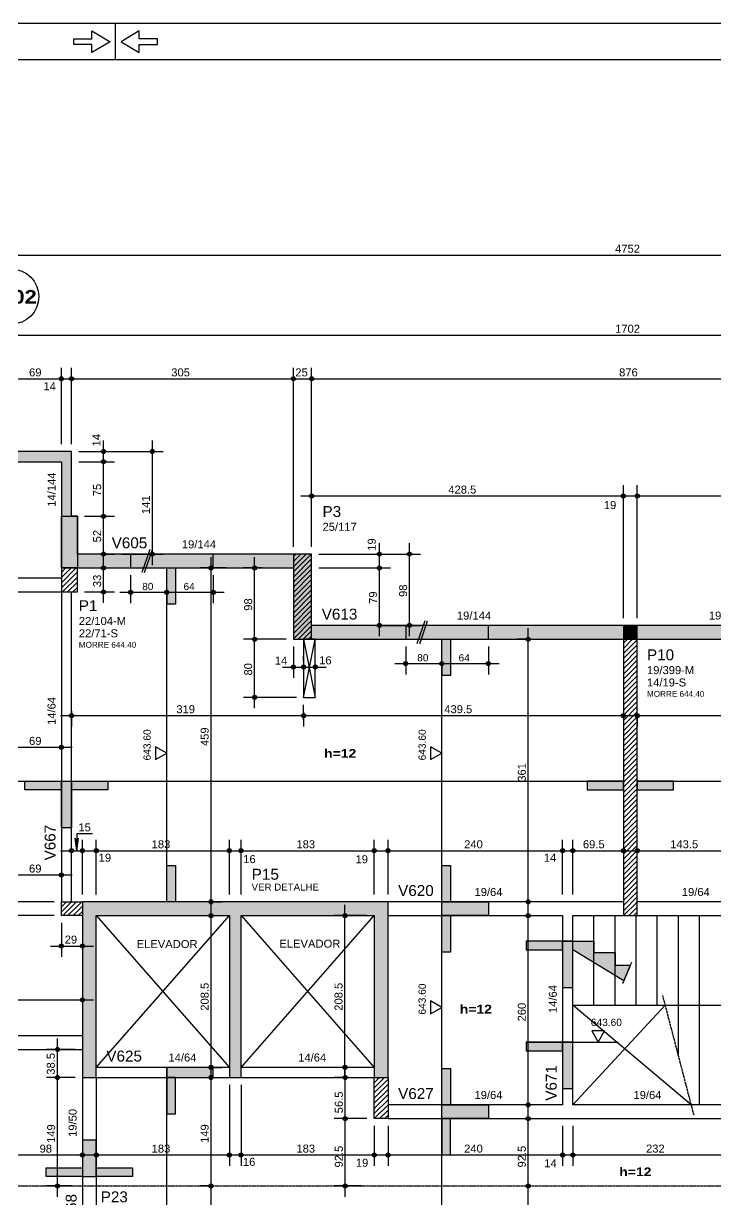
# Model space of a CAD drawing. Extents: x 0 to 7795, y 0 to 4205.
# Drawn here: x 2119 to 3070, y 2588 to 4205 of the extents above; entities that cross this region are included whole.
import ezdxf

# ---------------------------------------------------------------- set-up
doc = ezdxf.new("R2010")
doc.units = 0
doc.header["$MEASUREMENT"] = 0
for name, pattern in [('ESTILO_TQS_0002', [0.4, 0.1, -0.3]), ('ESTILO_TQS_0006', [0.3, 0.2, -0.1]), ('ESTILO_TQS_0007', [2.1, 1.5, -0.2, 0.2, -0.2])]:
    doc.linetypes.add(name, pattern=pattern)
for name, color, linetype in [('MTH-179', 1, 'CONTINUOUS'), ('MTH-224', 4, 'CONTINUOUS'), ('MTH-230', 1, 'CONTINUOUS'), ('MTH-COTAS7', 31, 'CONTINUOUS'), ('MTH-DIM-PILAR', 3, 'CONTINUOUS'), ('MTH-DIM-VIGA', 3, 'CONTINUOUS'), ('MTH-EIXO-214', 4, 'CONTINUOUS'), ('MTH-EIXO-217', 8, 'CONTINUOUS'), ('MTH-FACE-VIGA', 7, 'CONTINUOUS'), ('MTH-HACHURA-PILAR', 1, 'CONTINUOUS'), ('MTH-LINHA-SEÇÃO', 16, 'CONTINUOUS'), ('MTH-MARGEM', 5, 'CONTINUOUS'), ('MTH-PILAR-MORRE', 5, 'CONTINUOUS'), ('MTH-PILAR-SEGUE', 5, 'CONTINUOUS'), ('MTH-SIMB_COTA', 3, 'CONTINUOUS'), ('MTH-SOMB120', 56, 'CONTINUOUS'), ('MTH-SOMBRA21', 150, 'CONTINUOUS'), ('MTH-SOMBRA25', 253, 'CONTINUOUS'), ('MTH-TIT1-PILAR', 5, 'CONTINUOUS'), ('MTH-TIT1-VIGA', 5, 'CONTINUOUS'), ('MTH-TXT', 4, 'CONTINUOUS'), ('MTH-TXT-NEGRITO', 5, 'CONTINUOUS'), ('MTH-TXT-NOTAS', 3, 'CONTINUOUS'), ('MTH-VIGA-INVERTIDA', 7, 'ESTILO_TQS_0002')]:
    doc.layers.add(name, color=color, linetype=linetype)
doc.styles.add('TQS_ARIAL', font='arial.ttf')
doc.styles.add('TQS_ARIAL_BLACK', font='ariblk.ttf')

msp = doc.modelspace()

# ---------------------------------------------------------------- linework, layer by layer
at = {"layer": 'MTH-179', "linetype": 'Continuous'}
for p, q in [((7795.004008, 4204.998269), (0.004008, 4204.998269)), ((2245.004008, 4154.998269), (2245.004008, 4204.998269))]:
    msp.add_line(p, q, dxfattribs=at)
for points in [[(2237.503275, 4179.998269), (2212.503275, 4164.998269), (2212.503275, 4176.248269), (2187.503275, 4176.248269), (2187.503275, 4183.748269), (2212.503275, 4183.748269), (2212.503275, 4194.998269), (2237.503275, 4179.998269)], [(2252.503275, 4179.998269), (2277.503275, 4164.998269), (2277.503275, 4176.248269), (2302.503275, 4176.248269), (2302.503275, 4183.748269), (2277.503275, 4183.748269), (2277.503275, 4194.998269), (2252.503275, 4179.998269)]]:
    msp.add_lwpolyline(points, dxfattribs=at)
at = {"layer": 'MTH-224', "linetype": 'Continuous'}
for points in [[(2300.035926, 3193.19002), (2315.334396, 3202.023023), (2300.035926, 3210.855148), (2300.035926, 3193.19002)], [(2678.087897, 3193.19002), (2693.386367, 3202.023023), (2678.087897, 3210.855148), (2678.087897, 3193.19002)], [(2678.087897, 2843.782878), (2693.386367, 2852.615881), (2678.087897, 2861.448006), (2678.087897, 2843.782878)], [(2899.410328, 2820.249802), (2908.243331, 2804.951332), (2917.075455, 2820.249802), (2899.410328, 2820.249802)]]:
    msp.add_lwpolyline(points, dxfattribs=at)
at = {"layer": 'MTH-230', "linetype": 'Continuous'}
for p, q in [((2503.511363, 3278.635497), (2519.511367, 3358.635498)), ((2503.511363, 3358.635497), (2519.511367, 3278.635497)), ((2218.511368, 2770.135472), (2401.511368, 2978.6355)), ((2218.511368, 2978.6355), (2401.511368, 2770.135472)), ((2417.511368, 2770.135472), (2600.511368, 2978.635504)), ((2417.511368, 2978.635504), (2600.511368, 2770.135472)), ((3000.206853, 2855.635429), (2873.511362, 2718.635501)), ((3035.945088, 2718.635498), (2873.511362, 2855.635429))]:
    msp.add_line(p, q, dxfattribs=at)
msp.add_circle((2101.511366, 3829.636556), 38, dxfattribs=at)
at = {"layer": 'MTH-COTAS7', "linetype": 'Continuous'}
for p, q in [((561.511366, 3886.665182), (5343.511366, 3886.665182)), ((2086.511366, 3776.636556), (3818.511366, 3776.636556)), ((2170.511366, 3626.636556), (2170.511366, 3731.636556)), ((2170.511366, 3626.636556), (2170.511366, 3731.636556)), ((2184.511366, 3626.636556), (2184.511366, 3731.636556)), ((2184.511366, 3626.636556), (2184.511366, 3731.636556)), ((2489.511366, 3485.635501), (2489.511366, 3731.636556)), ((2489.511366, 3485.635501), (2489.511366, 3731.636556)), ((2514.511366, 3485.6355), (2514.511366, 3731.636556)), ((2514.511366, 3485.6355), (2514.511366, 3731.636556)), ((2086.511366, 3716.636556), (2185.511366, 3716.636556)), ((2155.511366, 3716.636556), (2199.511366, 3716.636556)), ((2169.511366, 3716.636556), (2504.511366, 3716.636556)), ((2474.511366, 3716.636556), (2529.511366, 3716.636556)), ((2499.511366, 3716.636556), (3405.511366, 3716.636556)), ((2228.474591, 3587.636556), (2228.474591, 3631.636556)), ((2295.587819, 3460.635501), (2295.587819, 3631.636556)), ((2194.511366, 3616.636556), (2243.474591, 3616.636556)), ((2204.511366, 3616.636556), (2310.587819, 3616.636556)), ((2228.474591, 3512.635501), (2228.474591, 3617.636556)), ((2194.511366, 3602.636556), (2243.474591, 3602.636556)), ((2194.511366, 3602.636556), (2243.474591, 3602.636556)), ((2514.511366, 3485.6355), (2514.511366, 3570.540605)), ((2943.011366, 3387.635503), (2943.011366, 3570.540605)), ((2943.011366, 3387.635503), (2943.011366, 3570.540605)), ((2962.011366, 3387.635501), (2962.011366, 3570.540605)), ((2962.011366, 3387.635501), (2962.011366, 3570.540605)), ((2228.474591, 3460.635501), (2228.474591, 3542.635501)), ((2499.511366, 3555.540605), (2958.011366, 3555.540605)), ((2928.011366, 3555.540605), (2977.011366, 3555.540605)), ((2947.011366, 3555.540605), (3405.511366, 3555.540605)), ((2202.511366, 3527.635501), (2243.474591, 3527.635501)), ((2202.511366, 3527.635501), (2243.474591, 3527.635501)), ((2226.336102, 3475.635501), (2243.474591, 3475.635501)), ((2253.474591, 3475.635501), (2310.587819, 3475.635501)), ((2524.511366, 3475.6355), (2622.698654, 3475.6355)), ((2598.719446, 3475.6355), (2664.014738, 3475.6355)), ((2607.698654, 3441.635501), (2607.698654, 3490.6355)), ((2649.014738, 3362.635501), (2649.014738, 3490.6355)), ((2228.474591, 3408.635501), (2228.474591, 3471.635501)), ((2376.242873, 2982.635497), (2376.242873, 3471.635501)), ((2436.06989, 3343.6355), (2436.06989, 3471.635501)), ((2607.698654, 3362.635501), (2607.698654, 3471.635501)), ((2220.758958, 3456.635501), (2243.474591, 3456.635501)), ((2265.768379, 3446.635501), (2265.768379, 3408.195251)), ((2397.019652, 3456.635501), (2361.242873, 3456.635501)), ((2379.334396, 3446.635501), (2379.334396, 3408.195251)), ((2446.359447, 3456.635501), (2421.06989, 3456.635501)), ((2524.511366, 3456.635501), (2622.698654, 3456.635501)), ((2534.511366, 3456.635501), (2622.698654, 3456.635501)), ((2202.511366, 3423.635501), (2243.474591, 3423.635501)), ((2250.768379, 3423.195251), (2330.334396, 3423.195251)), ((2300.334396, 3423.195251), (2394.334396, 3423.195251)), ((2315.334396, 3421.635501), (2315.334396, 3408.195251)), ((2315.334396, 3421.635501), (2315.334396, 3408.195251)), ((2436.06989, 3263.635487), (2436.06989, 3373.6355)), ((2623.598436, 3377.635501), (2592.698654, 3377.635501)), ((2602.698654, 3377.635501), (2664.014738, 3377.635501)), ((2812.152631, 2982.635501), (2812.152631, 3373.635501)), ((2479.511366, 3358.6355), (2421.06989, 3358.6355)), ((2479.511366, 3358.6355), (2421.06989, 3358.6355)), ((2489.511366, 3348.6355), (2489.511366, 3305.419756)), ((2643.820351, 3348.635501), (2643.820351, 3310.195251)), ((2757.386367, 3348.635501), (2757.386367, 3310.195251)), ((2813.466346, 3358.635501), (2797.152631, 3358.635501)), ((2503.511363, 3328.635497), (2503.511363, 3335.419756)), ((2519.511367, 3328.635498), (2519.511367, 3335.419756)), ((2474.511366, 3320.419756), (2518.511363, 3320.419756)), ((2488.511363, 3320.419756), (2534.511367, 3320.419756)), ((2503.511363, 3325.419756), (2503.511363, 3305.419756)), ((2628.820351, 3325.195251), (2708.386367, 3325.195251)), ((2678.386367, 3325.195251), (2772.386367, 3325.195251)), ((2693.386367, 3323.635501), (2693.386367, 3310.195251)), ((2693.386367, 3323.635501), (2693.386367, 3310.195251)), ((2493.511361, 3278.635487), (2421.06989, 3278.635487)), ((2503.511361, 3247.626854), (2503.511361, 3268.623753)), ((2169.511366, 3253.623753), (2518.511361, 3253.623753)), ((2184.511366, 3259.641562), (2184.511366, 3238.623753)), ((2488.511361, 3253.623753), (2958.011366, 3253.623753)), ((2503.511361, 3258.623753), (2503.511361, 3238.623753)), ((2943.011366, 3254.433515), (2943.011366, 3238.623753)), ((2947.011366, 3253.623753), (3416.511366, 3253.623753)), ((2962.011366, 3254.167109), (2962.011366, 3238.623753)), ((2170.511366, 3219.707411), (2170.511366, 3195.081278)), ((2086.511366, 3210.081278), (2185.511366, 3210.081278)), ((2184.511366, 3071.836689), (2184.511366, 3082.969265)), ((2199.511367, 3017.635497), (2199.511367, 3082.969265)), ((2199.511367, 3007.635497), (2199.511367, 3082.969265)), ((2218.511367, 3017.635497), (2218.511367, 3082.969265)), ((2218.511367, 3007.635497), (2218.511367, 3082.969265)), ((2401.511367, 3007.635497), (2401.511367, 3082.969265)), ((2401.511367, 3017.635497), (2401.511367, 3082.969265)), ((2417.511367, 3007.635497), (2417.511367, 3082.969265)), ((2417.511367, 3007.635497), (2417.511367, 3082.969265)), ((2600.511367, 3007.635497), (2600.511367, 3082.969265)), ((2600.511367, 3007.635497), (2600.511367, 3082.969265)), ((2619.511367, 3007.635501), (2619.511367, 3082.969265)), ((2619.511367, 3007.635501), (2619.511367, 3082.969265)), ((2859.511362, 3007.635501), (2859.511362, 3082.969265)), ((2859.511362, 3007.635501), (2859.511362, 3082.969265)), ((2873.511362, 3007.635501), (2873.511362, 3082.969265)), ((2873.511362, 3007.635501), (2873.511362, 3082.969265)), ((2962.011366, 3062.060306), (2962.011366, 3082.969265)), ((2169.511366, 3067.969265), (2214.511367, 3067.969265)), ((2184.511367, 3067.969265), (2233.511367, 3067.969265)), ((2203.511367, 3067.969265), (2416.511367, 3067.969265)), ((2386.511367, 3067.969265), (2432.511367, 3067.969265)), ((2402.511367, 3067.969265), (2615.511367, 3067.969265)), ((2585.511367, 3067.969265), (2634.511367, 3067.969265)), ((2604.511367, 3067.969265), (2874.511362, 3067.969265)), ((2844.511362, 3067.969265), (2888.511362, 3067.969265)), ((2858.511362, 3067.969265), (2958.011366, 3067.969265)), ((2943.011366, 3065.594084), (2943.011366, 3052.969265)), ((2947.011366, 3067.969265), (3120.511362, 3067.969265)), ((2086.511366, 3034.575059), (2185.511366, 3034.575059)), ((2170.511366, 3031.99527), (2170.511366, 3019.575059)), ((2160.511366, 2997.635497), (2071.713494, 2997.635497)), ((2160.511366, 2997.635497), (2071.713494, 2997.635497)), ((2375.476994, 2997.635497), (2391.242873, 2997.635497)), ((2376.242873, 2755.13551), (2376.242873, 2993.6355)), ((2560.252455, 2755.13551), (2560.252455, 2993.635504)), ((2832.276874, 2997.635501), (2797.152631, 2997.635501)), ((2812.152631, 2703.635501), (2812.152631, 2993.635501)), ((2160.511366, 2978.635497), (2071.713494, 2978.635497)), ((2376.413743, 2978.6355), (2391.242873, 2978.6355)), ((2590.511367, 2978.635504), (2545.252455, 2978.635504)), ((2170.511366, 2968.635492), (2170.511366, 2921.927565)), ((2199.511367, 2968.635497), (2199.511367, 2921.927565)), ((2155.511366, 2936.927565), (2214.511367, 2936.927565)), ((1948.012277, 2862.849414), (2214.511367, 2862.849414)), ((2199.511367, 2865.777597), (2199.511367, 2847.849414)), ((2165.238982, 2741.135506), (2165.238982, 2809.635501)), ((2189.511367, 2794.635501), (2150.238982, 2794.635501)), ((2165.238982, 2592.135465), (2165.238982, 2771.135506)), ((2374.563442, 2770.13551), (2391.242873, 2770.13551)), ((2376.242873, 2592.135465), (2376.242873, 2771.13551)), ((2590.511335, 2770.13551), (2545.252455, 2770.13551)), ((2560.637128, 2684.635497), (2560.637128, 2771.13551)), ((2189.511367, 2756.135506), (2150.238982, 2756.135506)), ((2189.511367, 2756.135506), (2150.238982, 2756.135506)), ((2375.05945, 2756.13551), (2391.242873, 2756.13551)), ((2565.915708, 2756.13551), (2545.637128, 2756.13551)), ((2401.511367, 2746.135506), (2401.511367, 2634.635497)), ((2401.511367, 2746.135506), (2401.511367, 2634.635497)), ((2417.511367, 2746.13551), (2417.511367, 2634.635497)), ((2417.511367, 2746.13551), (2417.511367, 2634.635497)), ((2590.511367, 2699.635497), (2545.637128, 2699.635497)), ((2590.511367, 2699.635497), (2545.637128, 2699.635497)), ((2560.637128, 2592.135465), (2560.637128, 2714.635497)), ((2812.152631, 2592.135465), (2812.152631, 2714.635501)), ((2600.511367, 2689.635497), (2600.511367, 2634.635497)), ((2600.511367, 2689.635497), (2600.511367, 2634.635497)), ((2619.511367, 2689.635501), (2619.511367, 2634.635497)), ((2619.511367, 2689.635501), (2619.511367, 2634.635497)), ((2859.511362, 2689.635501), (2859.511362, 2634.635497)), ((2859.511362, 2689.635501), (2859.511362, 2634.635497)), ((2873.511362, 2689.635501), (2873.511362, 2634.635497)), ((2873.511362, 2689.635501), (2873.511362, 2634.635497)), ((2199.511367, 2680.385502), (2199.511367, 2634.635497)), ((2218.511367, 2662.721978), (2218.511367, 2634.635497)), ((2086.511366, 2649.635497), (2214.511367, 2649.635497)), ((2203.511367, 2649.635497), (2416.511367, 2649.635497)), ((2386.511367, 2649.635497), (2432.511367, 2649.635497)), ((2402.511367, 2649.635497), (2615.511367, 2649.635497)), ((2585.511367, 2649.635497), (2634.511367, 2649.635497)), ((2604.511367, 2649.635497), (2874.511362, 2649.635497)), ((2844.511362, 2649.635497), (2888.511362, 2649.635497)), ((2858.511362, 2649.635497), (3120.511362, 2649.635497)), ((2376.242873, 2516.13677), (2376.242873, 2622.135465)), ((2812.152631, 2516.13677), (2812.152631, 2622.135465)), ((2184.432037, 2607.135465), (2150.238982, 2607.135465)), ((2376.821208, 2607.135465), (2361.242873, 2607.135465)), ((2376.821208, 2607.135465), (2361.242873, 2607.135465)), ((2583.187146, 2607.135465), (2545.637128, 2607.135465))]:
    msp.add_line(p, q, dxfattribs=at)
msp.add_lwpolyline([(2213.424211, 3091.075234), (2191.907804, 3091.075234), (2191.907804, 3067.969265), (2189.623595, 3085.31955), (2191.907804, 3067.969265), (2194.192012, 3085.31955)], dxfattribs=at)
at = {"layer": 'MTH-EIXO-214', "linetype": 'ESTILO_TQS_0007'}
msp.add_line((401.511366, 2607.135465), (5503.511366, 2607.135465), dxfattribs=at)
at = {"layer": 'MTH-EIXO-217', "linetype": 'ESTILO_TQS_0007'}
for p, q in [((2954.130559, 2914.258614), (2941.865493, 2885.395314)), ((2996.799865, 2868.695868), (3039.615272, 2704.566113))]:
    msp.add_line(p, q, dxfattribs=at)
at = {"layer": 'MTH-FACE-VIGA', "linetype": 'Continuous'}
msp.add_line((2873.511362, 2855.635429), (3105.511362, 2855.635429), dxfattribs=at)
for points in [[(2184.511366, 3616.636556), (1896.511364, 3616.636556)], [(2184.511366, 3527.635501), (2184.511366, 3616.636556)], [(1910.511364, 3602.636556), (2170.511366, 3602.636556)], [(2170.511366, 3602.636556), (2170.511366, 3527.635501)], [(2489.511366, 3475.635501), (2192.511366, 3475.635501)], [(2192.511366, 3456.635501), (2489.511366, 3456.635501)], [(2170.511366, 3442.635501), (1910.511364, 3442.635501)], [(1910.511364, 3423.635501), (2170.511366, 3423.635501)], [(2170.511366, 3423.635501), (2170.511366, 2997.635497)], [(2184.511366, 2997.635497), (2184.511366, 3423.635501)], [(2943.011366, 3377.635501), (2514.511366, 3377.635501)], [(3390.511366, 3377.635501), (2962.011366, 3377.635501)], [(2503.511363, 3358.635497), (2503.511363, 3278.635497), (2519.511367, 3278.635497), (2519.511367, 3358.635498), (2503.511363, 3358.635497)], [(2514.511366, 3358.635501), (2943.011366, 3358.635501)], [(2962.011366, 3358.635501), (3390.511366, 3358.635501)], [(2866.511362, 2997.635501), (2619.511367, 2997.635501)], [(2943.011366, 2997.635501), (2866.511362, 2997.635501)], [(3240.011362, 2997.635501), (2962.011366, 2997.635501)], [(2619.511367, 2978.635501), (2859.511362, 2978.635501)], [(2859.511362, 2978.635501), (2859.511362, 2718.635501)], [(2873.511362, 2718.635501), (2873.511362, 2978.635501)], [(2873.511362, 2978.635501), (2943.011366, 2978.635501)], [(2962.011366, 2978.635501), (3105.511362, 2978.635501)], [(2199.511367, 2813.635501), (1550.51056, 2813.635501)], [(1550.51056, 2794.635501), (2199.511367, 2794.635501)], [(2401.511367, 2770.13551), (2218.511367, 2770.13551)], [(2600.511367, 2770.13551), (2417.511367, 2770.13551)], [(2218.511365, 2756.13551), (2401.511367, 2756.13551)], [(2417.511367, 2756.13551), (2600.511367, 2756.13551)], [(2859.511362, 2718.635501), (2619.511367, 2718.635501)], [(3105.511362, 2718.635497), (2873.511362, 2718.635501)], [(2619.511367, 2699.635501), (2866.511362, 2699.635501)], [(2866.511362, 2699.635501), (3240.011362, 2699.635501)]]:
    msp.add_lwpolyline(points, dxfattribs=at)
at = {"layer": 'MTH-HACHURA-PILAR', "linetype": 'Continuous'}
for p, q in [((2489.511366, 3451.176589), (2513.970277, 3475.6355)), ((2489.511366, 3458.247657), (2506.899209, 3475.6355)), ((2489.511366, 3465.318725), (2499.828142, 3475.6355)), ((2489.511366, 3472.389792), (2492.757074, 3475.6355)), ((2489.511366, 3444.105521), (2514.511366, 3469.105521)), ((2489.511366, 3437.034453), (2514.511366, 3462.034453)), ((2170.511366, 3436.232505), (2190.914362, 3456.635501)), ((2170.511366, 3443.303573), (2183.843294, 3456.635501)), ((2170.511366, 3450.37464), (2176.772227, 3456.635501)), ((2170.511366, 3429.161437), (2192.511366, 3451.161437)), ((2172.056498, 3423.635501), (2192.511366, 3444.090369)), ((2489.511366, 3429.963385), (2514.511366, 3454.963385)), ((2489.511366, 3422.892318), (2514.511366, 3447.892318)), ((2179.127566, 3423.635501), (2192.511366, 3437.019301)), ((2186.198634, 3423.635501), (2192.511366, 3429.948234)), ((2489.511366, 3415.82125), (2514.511366, 3440.82125)), ((2489.511366, 3408.750182), (2514.511366, 3433.750182)), ((2489.511366, 3401.679114), (2514.511366, 3426.679114)), ((2489.511366, 3394.608046), (2514.511366, 3419.608046)), ((2489.511366, 3387.536979), (2514.511366, 3412.536979)), ((2489.511366, 3380.465911), (2514.511366, 3405.465911)), ((2489.511366, 3373.394843), (2514.511366, 3398.394843)), ((2489.511366, 3366.323775), (2514.511366, 3391.323775)), ((2489.511366, 3359.252707), (2514.511366, 3384.252707)), ((2495.965227, 3358.6355), (2514.511366, 3377.18164)), ((2503.036294, 3358.6355), (2514.511366, 3370.110572)), ((2510.107362, 3358.6355), (2514.511366, 3363.039504)), ((2943.011366, 3346.062232), (2955.584635, 3358.635501)), ((2943.011366, 3353.1333), (2948.513568, 3358.635501)), ((2943.011366, 3338.991164), (2962.011366, 3357.991164)), ((2943.011366, 3331.920096), (2962.011366, 3350.920096)), ((2943.011366, 3324.849028), (2962.011366, 3343.849028)), ((2943.011366, 3317.777961), (2962.011366, 3336.777961)), ((2943.011366, 3310.706893), (2962.011366, 3329.706893)), ((2943.011366, 3303.635825), (2962.011366, 3322.635825)), ((2943.011366, 3296.564757), (2962.011366, 3315.564757)), ((2943.011366, 3289.493689), (2962.011366, 3308.493689)), ((2943.011366, 3282.422621), (2962.011366, 3301.422621)), ((2943.011366, 3275.351554), (2962.011366, 3294.351554)), ((2943.011366, 3268.280486), (2962.011366, 3287.280486)), ((2943.011366, 3261.209418), (2962.011366, 3280.209418)), ((2943.011366, 3254.13835), (2962.011366, 3273.13835)), ((2943.011366, 3247.067282), (2962.011366, 3266.067282)), ((2943.011366, 3239.996215), (2962.011366, 3258.996215)), ((2943.011366, 3232.925147), (2962.011366, 3251.925147)), ((2943.011366, 3225.854079), (2962.011366, 3244.854079)), ((2943.011366, 3218.783011), (2962.011366, 3237.783011)), ((2943.011366, 3211.711943), (2962.011366, 3230.711943)), ((2943.011366, 3204.640876), (2962.011366, 3223.640876)), ((2943.011366, 3197.569808), (2962.011366, 3216.569808)), ((2943.011366, 3190.49874), (2962.011366, 3209.49874)), ((2943.011366, 3183.427672), (2962.011366, 3202.427672)), ((2943.011366, 3176.356604), (2962.011366, 3195.356604)), ((2943.011366, 3169.285536), (2962.011366, 3188.285536)), ((2943.011366, 3162.214469), (2962.011366, 3181.214469)), ((2943.011366, 3155.143401), (2962.011366, 3174.143401)), ((2943.011366, 3148.072333), (2962.011366, 3167.072333)), ((2943.011366, 3141.001265), (2962.011366, 3160.001265)), ((2943.011366, 3133.930197), (2962.011366, 3152.930197)), ((2943.011366, 3126.85913), (2962.011366, 3145.85913)), ((2943.011366, 3119.788062), (2962.011366, 3138.788062)), ((2943.011366, 3112.716994), (2962.011366, 3131.716994)), ((2943.011366, 3105.645926), (2962.011366, 3124.645926)), ((2943.011366, 3098.574858), (2962.011366, 3117.574858)), ((2943.011366, 3091.503791), (2962.011366, 3110.503791)), ((2943.011366, 3084.432723), (2962.011366, 3103.432723)), ((2943.011366, 3077.361655), (2962.011366, 3096.361655)), ((2943.011366, 3070.290587), (2962.011366, 3089.290587)), ((2943.011366, 3063.219519), (2962.011366, 3082.219519)), ((2943.011366, 3056.148451), (2962.011366, 3075.148451)), ((2943.011366, 3049.077384), (2962.011366, 3068.077384)), ((2943.011366, 3042.006316), (2962.011366, 3061.006316)), ((2943.011366, 3034.935248), (2962.011366, 3053.935248)), ((2943.011366, 3027.86418), (2962.011366, 3046.86418)), ((2943.011366, 3020.793112), (2962.011366, 3039.793112)), ((2943.011366, 3013.722045), (2962.011366, 3032.722045)), ((2943.011366, 3006.650977), (2962.011366, 3025.650977)), ((2943.011366, 2999.579909), (2962.011366, 3018.579909)), ((2943.011366, 2992.508841), (2962.011366, 3011.508841)), ((2170.511366, 2983.684165), (2184.462699, 2997.635497)), ((2170.511366, 2990.755233), (2177.391631, 2997.635497)), ((2172.533767, 2978.635497), (2191.533767, 2997.635497)), ((2179.604834, 2978.635497), (2198.604834, 2997.635497)), ((2186.675902, 2978.635497), (2199.511367, 2991.470962)), ((2943.011366, 2985.437773), (2962.011366, 3004.437773)), ((2943.280162, 2978.635501), (2962.011366, 2997.366706)), ((2193.74697, 2978.635497), (2199.511367, 2984.399895)), ((2950.351229, 2978.635501), (2962.011366, 2990.295638)), ((2957.422297, 2978.635501), (2962.011366, 2983.22457)), ((2600.511367, 2741.932724), (2614.714153, 2756.13551)), ((2600.511367, 2749.003792), (2607.643086, 2756.13551)), ((2600.511367, 2756.074859), (2600.572018, 2756.13551)), ((2600.511367, 2734.861656), (2619.511367, 2753.861656)), ((2600.511367, 2727.790588), (2619.511367, 2746.790588)), ((2600.511367, 2720.71952), (2619.511367, 2739.71952)), ((2600.511367, 2713.648452), (2619.511367, 2732.648452)), ((2600.511367, 2706.577385), (2619.511367, 2725.577385)), ((2600.640551, 2699.635501), (2619.511367, 2718.506317)), ((2607.711619, 2699.635501), (2619.511367, 2711.435249)), ((2614.782687, 2699.635501), (2619.511367, 2704.364181))]:
    msp.add_line(p, q, dxfattribs=at)
at = {"layer": 'MTH-LINHA-SEÇÃO', "linetype": 'Continuous'}
for p, q in [((2281.630574, 3450.671612), (2292.55235, 3482.22341)), ((2284.967783, 3450.519921), (2295.889559, 3482.071718)), ((2315.334396, 2997.635497), (2315.334396, 3456.635501)), ((2659.682545, 3352.671612), (2670.604322, 3384.22341)), ((2663.019755, 3352.519921), (2673.941531, 3384.071718)), ((2693.386367, 2699.635497), (2693.386367, 3358.635501)), ((1550.51056, 3163.511837), (2943.011366, 3163.511837)), ((2962.011366, 3163.511837), (4304.512172, 3163.511837)), ((2860.471811, 2943.735629), (2873.511362, 2943.735629)), ((2809.511362, 2804.951332), (2935.589372, 2804.951332)), ((2852.471839, 2804.951332), (2865.51139, 2804.951332)), ((2315.334396, 2531.13677), (2315.334396, 2770.13551)), ((2693.386367, 2531.13677), (2693.386367, 2699.635497))]:
    msp.add_line(p, q, dxfattribs=at)
for points in [[(2265.768379, 3475.635501), (2265.768379, 3456.635501), (2379.334396, 3456.635501), (2379.334396, 3475.635501), (2265.768379, 3475.635501)], [(2315.334396, 3406.635501), (2315.334396, 3456.635501), (2327.334396, 3456.635501), (2327.334396, 3406.635501), (2315.334396, 3406.635501)], [(2643.820351, 3377.635501), (2643.820351, 3358.635501), (2757.386367, 3358.635501), (2757.386367, 3377.635501), (2643.820351, 3377.635501)], [(2693.386367, 3308.635501), (2693.386367, 3358.635501), (2705.386367, 3358.635501), (2705.386367, 3308.635501), (2693.386367, 3308.635501)], [(2120.511366, 3163.511837), (2170.511366, 3163.511837), (2170.511366, 3151.511837), (2120.511366, 3151.511837), (2120.511366, 3163.511837)], [(2170.511366, 3163.511837), (2184.511366, 3163.511837), (2184.511366, 3099.511837), (2170.511366, 3099.511837), (2170.511366, 3163.511837)], [(2184.511366, 3163.511837), (2234.511366, 3163.511837), (2234.511366, 3151.511837), (2184.511366, 3151.511837), (2184.511366, 3163.511837)], [(2943.011366, 3163.511837), (2893.011366, 3163.511837), (2893.011366, 3151.511837), (2943.011366, 3151.511837), (2943.011366, 3163.511837)], [(3012.011366, 3163.511837), (2962.011366, 3163.511837), (2962.011366, 3151.511837), (3012.011366, 3151.511837), (3012.011366, 3163.511837)], [(2315.334396, 2997.635497), (2315.334396, 3047.635497), (2327.334396, 3047.635497), (2327.334396, 2997.635497), (2315.334396, 2997.635497)], [(2693.386367, 2997.635501), (2693.386367, 3047.635501), (2705.386367, 3047.635501), (2705.386367, 2997.635501), (2693.386367, 2997.635501)], [(2693.386367, 2978.635501), (2693.386367, 2997.635501), (2757.386367, 2997.635501), (2757.386367, 2978.635501), (2693.386367, 2978.635501)], [(2693.386367, 2928.635501), (2693.386367, 2978.635501), (2705.386367, 2978.635501), (2705.386367, 2928.635501), (2693.386367, 2928.635501)], [(2859.511362, 2943.735629), (2809.511362, 2943.735629), (2809.511362, 2931.735629), (2859.511362, 2931.735629), (2859.511362, 2943.735629)], [(2873.511362, 2943.735629), (2859.511362, 2943.735629), (2859.511362, 2879.735629), (2873.511362, 2879.735629), (2873.511362, 2943.735629)], [(2873.511362, 2943.735629), (2902.511362, 2943.735629), (2902.511362, 2928.088571), (2931.511362, 2928.088571), (2931.511362, 2910.441512), (2952.508534, 2910.441512), (2943.451803, 2889.128368), (2873.511362, 2931.688474), (2873.511362, 2943.735629)], [(2859.511362, 2804.951332), (2809.511362, 2804.951332), (2809.511362, 2792.951332), (2859.511362, 2792.951332), (2859.511362, 2804.951332)], [(2873.511362, 2804.951332), (2859.511362, 2804.951332), (2859.511362, 2740.951332), (2873.511362, 2740.951332), (2873.511362, 2804.951332)], [(2379.334396, 2770.13551), (2315.334396, 2770.13551), (2315.334396, 2756.13551), (2379.334396, 2756.13551), (2379.334396, 2770.13551)], [(2693.386367, 2718.635497), (2693.386367, 2768.635497), (2705.386367, 2768.635497), (2705.386367, 2718.635497), (2693.386367, 2718.635497)], [(2315.334396, 2756.13551), (2315.334396, 2706.13551), (2327.334396, 2706.13551), (2327.334396, 2756.13551), (2315.334396, 2756.13551)], [(2693.386367, 2699.635497), (2693.386367, 2718.635497), (2757.386367, 2718.635497), (2757.386367, 2699.635497), (2693.386367, 2699.635497)], [(2693.386367, 2699.635497), (2693.386367, 2649.635497), (2705.386367, 2649.635497), (2705.386367, 2699.635497), (2693.386367, 2699.635497)], [(2218.511367, 2670.13014), (2199.511367, 2670.13014), (2199.511367, 2620.13014), (2218.511367, 2620.13014), (2218.511367, 2670.13014)], [(2149.511367, 2632.13014), (2199.511367, 2632.13014), (2199.511367, 2620.13014), (2149.511367, 2620.13014), (2149.511367, 2632.13014)], [(2218.511367, 2632.13014), (2268.511367, 2632.13014), (2268.511367, 2620.13014), (2218.511367, 2620.13014), (2218.511367, 2632.13014)]]:
    msp.add_lwpolyline(points, dxfattribs=at)
at = {"layer": 'MTH-MARGEM', "linetype": 'Continuous'}
msp.add_line((7745.004008, 4154.998269), (175.004008, 4154.998269), dxfattribs=at)
at = {"layer": 'MTH-PILAR-MORRE', "linetype": 'Continuous'}
for points in [[(2489.511366, 3358.6355), (2514.511366, 3358.6355), (2514.511366, 3475.6355), (2489.511366, 3475.6355), (2489.511366, 3358.6355)], [(2192.511366, 3456.635501), (2170.511366, 3456.635501), (2170.511366, 3423.635501), (2192.511366, 3423.635501), (2192.511366, 3456.635501)], [(2962.011366, 3358.635501), (2943.011366, 3358.635501), (2943.011366, 2978.635501), (2962.011366, 2978.635501), (2962.011366, 3358.635501)], [(2170.511366, 2997.635497), (2199.511367, 2997.635497), (2199.511367, 2978.635497), (2170.511366, 2978.635497), (2170.511366, 2997.635497)], [(2600.511367, 2756.13551), (2619.511367, 2756.13551), (2619.511367, 2699.635501), (2600.511367, 2699.635501), (2600.511367, 2756.13551)]]:
    msp.add_lwpolyline(points, dxfattribs=at)
at = {"layer": 'MTH-PILAR-SEGUE', "linetype": 'Continuous'}
for points in [[(2170.511366, 3527.635501), (2192.511366, 3527.635501), (2192.511366, 3456.635501), (2170.511366, 3456.635501), (2170.511366, 3527.635501)], [(2962.011366, 3377.635501), (2943.011366, 3377.635501), (2943.011366, 3358.635501), (2962.011366, 3358.635501), (2962.011366, 3377.635501)], [(2199.511367, 2756.135506), (2218.511367, 2756.135506), (2218.511367, 2978.6355), (2401.511367, 2978.6355), (2401.511367, 2756.135506), (2417.511367, 2756.135506), (2417.511367, 2978.635504), (2600.511367, 2978.635504), (2600.511367, 2756.135506), (2619.511367, 2756.135506), (2619.511367, 2997.635497), (2199.511367, 2997.635497), (2199.511367, 2756.135506)]]:
    msp.add_lwpolyline(points, dxfattribs=at)
at = {"layer": 'MTH-SIMB_COTA', "linetype": 'Continuous'}
for centre, radius in [((2170.511366, 3716.636556), 2.8), ((2170.511366, 3716.636556), 2.8), ((2170.511366, 3716.636556), 1.4), ((2170.511366, 3716.636556), 1.4), ((2184.511366, 3716.636556), 2.8), ((2184.511366, 3716.636556), 2.8), ((2184.511366, 3716.636556), 1.4), ((2184.511366, 3716.636556), 1.4), ((2489.511366, 3716.636556), 2.8), ((2489.511366, 3716.636556), 2.8), ((2489.511366, 3716.636556), 1.4), ((2489.511366, 3716.636556), 1.4), ((2514.511366, 3716.636556), 2.8), ((2514.511366, 3716.636556), 2.8), ((2514.511366, 3716.636556), 1.4), ((2514.511366, 3716.636556), 1.4), ((2228.474591, 3616.636556), 2.8), ((2228.474591, 3602.636556), 2.8), ((2228.474591, 3602.636556), 2.8), ((2228.474591, 3616.636556), 1.4), ((2295.587819, 3616.636556), 2.8), ((2295.587819, 3616.636556), 1.4), ((2228.474591, 3602.636556), 1.4), ((2228.474591, 3602.636556), 1.4), ((2514.511366, 3555.540605), 2.8), ((2514.511366, 3555.540605), 1.4), ((2943.011366, 3555.540605), 2.8), ((2943.011366, 3555.540605), 2.8), ((2943.011366, 3555.540605), 1.4), ((2943.011366, 3555.540605), 1.4), ((2962.011366, 3555.540605), 2.8), ((2962.011366, 3555.540605), 2.8), ((2962.011366, 3555.540605), 1.4), ((2962.011366, 3555.540605), 1.4), ((2228.474591, 3527.635501), 2.8), ((2228.474591, 3527.635501), 2.8), ((2228.474591, 3527.635501), 1.4), ((2228.474591, 3527.635501), 1.4), ((2228.474591, 3475.635501), 2.8), ((2228.474591, 3475.635501), 1.4), ((2295.587819, 3475.635501), 2.8), ((2295.587819, 3475.635501), 1.4), ((2607.698654, 3475.6355), 2.8), ((2607.698654, 3475.6355), 1.4), ((2649.014738, 3475.6355), 2.8), ((2649.014738, 3475.6355), 1.4), ((2228.474591, 3456.635501), 2.8), ((2376.242873, 3456.635501), 2.8), ((2436.06989, 3456.635501), 2.8), ((2607.698654, 3456.635501), 2.8), ((2607.698654, 3456.635501), 2.8), ((2228.474591, 3456.635501), 1.4), ((2376.242873, 3456.635501), 1.4), ((2436.06989, 3456.635501), 1.4), ((2607.698654, 3456.635501), 1.4), ((2607.698654, 3456.635501), 1.4), ((2228.474591, 3423.635501), 2.8), ((2228.474591, 3423.635501), 1.4), ((2265.768379, 3423.195251), 2.8), ((2265.768379, 3423.195251), 1.4), ((2315.334396, 3423.195251), 2.8), ((2315.334396, 3423.195251), 2.8), ((2315.334396, 3423.195251), 1.4), ((2315.334396, 3423.195251), 1.4), ((2379.334396, 3423.195251), 2.8), ((2379.334396, 3423.195251), 1.4), ((2607.698654, 3377.635501), 2.8), ((2607.698654, 3377.635501), 1.4), ((2649.014738, 3377.635501), 2.8), ((2649.014738, 3377.635501), 1.4), ((2436.06989, 3358.6355), 2.8), ((2436.06989, 3358.6355), 2.8), ((2436.06989, 3358.6355), 1.4), ((2436.06989, 3358.6355), 1.4), ((2812.152631, 3358.635501), 2.8), ((2812.152631, 3358.635501), 1.4), ((2489.511366, 3320.419756), 2.8), ((2489.511366, 3320.419756), 1.4), ((2503.511363, 3320.419756), 2.8), ((2503.511363, 3320.419756), 2.8), ((2503.511363, 3320.419756), 1.4), ((2503.511363, 3320.419756), 1.4), ((2519.511367, 3320.419756), 2.8), ((2519.511367, 3320.419756), 1.4), ((2643.820351, 3325.195251), 2.8), ((2643.820351, 3325.195251), 1.4), ((2693.386367, 3325.195251), 2.8), ((2693.386367, 3325.195251), 2.8), ((2693.386367, 3325.195251), 1.4), ((2693.386367, 3325.195251), 1.4), ((2757.386367, 3325.195251), 2.8), ((2757.386367, 3325.195251), 1.4), ((2436.06989, 3278.635487), 2.8), ((2436.06989, 3278.635487), 1.4), ((2184.511366, 3253.623753), 2.8), ((2184.511366, 3253.623753), 1.4), ((2503.511361, 3253.623753), 2.8), ((2503.511361, 3253.623753), 2.8), ((2503.511361, 3253.623753), 1.4), ((2503.511361, 3253.623753), 1.4), ((2943.011366, 3253.623753), 2.8), ((2943.011366, 3253.623753), 1.4), ((2962.011366, 3253.623753), 2.8), ((2962.011366, 3253.623753), 1.4), ((2170.511366, 3210.081278), 2.8), ((2170.511366, 3210.081278), 1.4), ((2184.511366, 3067.969265), 2.8), ((2184.511366, 3067.969265), 1.4), ((2199.511367, 3067.969265), 2.8), ((2199.511367, 3067.969265), 2.8), ((2199.511367, 3067.969265), 1.4), ((2199.511367, 3067.969265), 1.4), ((2218.511367, 3067.969265), 2.8), ((2218.511367, 3067.969265), 2.8), ((2218.511367, 3067.969265), 1.4), ((2218.511367, 3067.969265), 1.4), ((2401.511367, 3067.969265), 2.8), ((2401.511367, 3067.969265), 2.8), ((2401.511367, 3067.969265), 1.4), ((2401.511367, 3067.969265), 1.4), ((2417.511367, 3067.969265), 2.8), ((2417.511367, 3067.969265), 2.8), ((2417.511367, 3067.969265), 1.4), ((2417.511367, 3067.969265), 1.4), ((2600.511367, 3067.969265), 2.8), ((2600.511367, 3067.969265), 2.8), ((2600.511367, 3067.969265), 1.4), ((2600.511367, 3067.969265), 1.4), ((2619.511367, 3067.969265), 2.8), ((2619.511367, 3067.969265), 2.8), ((2619.511367, 3067.969265), 1.4), ((2619.511367, 3067.969265), 1.4), ((2859.511362, 3067.969265), 2.8), ((2859.511362, 3067.969265), 2.8), ((2859.511362, 3067.969265), 1.4), ((2859.511362, 3067.969265), 1.4), ((2873.511362, 3067.969265), 2.8), ((2873.511362, 3067.969265), 2.8), ((2873.511362, 3067.969265), 1.4), ((2873.511362, 3067.969265), 1.4), ((2943.011366, 3067.969265), 2.8), ((2943.011366, 3067.969265), 1.4), ((2962.011366, 3067.969265), 2.8), ((2962.011366, 3067.969265), 1.4), ((2170.511366, 3034.575059), 2.8), ((2170.511366, 3034.575059), 1.4), ((2376.242873, 2997.635497), 2.8), ((2376.242873, 2997.635497), 1.4), ((2812.152631, 2997.635501), 2.8), ((2812.152631, 2997.635501), 1.4), ((2376.242873, 2978.6355), 2.8), ((2376.242873, 2978.6355), 1.4), ((2560.252455, 2978.635504), 2.8), ((2560.252455, 2978.635504), 1.4), ((2812.152631, 2978.635501), 2.8), ((2812.152631, 2978.635501), 1.4), ((2170.511366, 2936.927565), 2.8), ((2170.511366, 2936.927565), 1.4), ((2199.511367, 2936.927565), 2.8), ((2199.511367, 2936.927565), 1.4), ((2199.511367, 2862.849414), 2.8), ((2199.511367, 2862.849414), 1.4), ((2165.238982, 2794.635501), 2.8), ((2165.238982, 2794.635501), 1.4), ((2376.242873, 2770.13551), 2.8), ((2376.242873, 2770.13551), 1.4), ((2560.252455, 2770.13551), 2.8), ((2560.252455, 2770.13551), 1.4), ((2165.238982, 2756.135506), 2.8), ((2165.238982, 2756.135506), 2.8), ((2165.238982, 2756.135506), 1.4), ((2165.238982, 2756.135506), 1.4), ((2376.242873, 2756.13551), 2.8), ((2376.242873, 2756.13551), 1.4), ((2560.637128, 2756.13551), 2.8), ((2560.637128, 2756.13551), 1.4), ((2812.152631, 2718.635501), 2.8), ((2812.152631, 2718.635501), 1.4), ((2560.637128, 2699.635497), 2.8), ((2560.637128, 2699.635497), 2.8), ((2560.637128, 2699.635497), 1.4), ((2560.637128, 2699.635497), 1.4), ((2812.152631, 2699.635501), 2.8), ((2812.152631, 2699.635501), 1.4), ((2199.511367, 2649.635497), 2.8), ((2218.511367, 2649.635497), 2.8), ((2401.511367, 2649.635497), 2.8), ((2401.511367, 2649.635497), 2.8), ((2417.511367, 2649.635497), 2.8), ((2417.511367, 2649.635497), 2.8), ((2600.511367, 2649.635497), 2.8), ((2600.511367, 2649.635497), 2.8), ((2619.511367, 2649.635497), 2.8), ((2619.511367, 2649.635497), 2.8), ((2859.511362, 2649.635497), 2.8), ((2859.511362, 2649.635497), 2.8), ((2873.511362, 2649.635497), 2.8), ((2873.511362, 2649.635497), 2.8), ((2199.511367, 2649.635497), 1.4), ((2218.511367, 2649.635497), 1.4), ((2401.511367, 2649.635497), 1.4), ((2401.511367, 2649.635497), 1.4), ((2417.511367, 2649.635497), 1.4), ((2417.511367, 2649.635497), 1.4), ((2600.511367, 2649.635497), 1.4), ((2600.511367, 2649.635497), 1.4), ((2619.511367, 2649.635497), 1.4), ((2619.511367, 2649.635497), 1.4), ((2859.511362, 2649.635497), 1.4), ((2859.511362, 2649.635497), 1.4), ((2873.511362, 2649.635497), 1.4), ((2873.511362, 2649.635497), 1.4), ((2165.238982, 2607.135465), 2.8), ((2165.238982, 2607.135465), 1.4), ((2376.242873, 2607.135465), 2.8), ((2376.242873, 2607.135465), 2.8), ((2376.242873, 2607.135465), 1.4), ((2376.242873, 2607.135465), 1.4), ((2560.637128, 2607.135465), 2.8), ((2560.637128, 2607.135465), 1.4), ((2812.152631, 2607.135465), 2.8), ((2812.152631, 2607.135465), 2.8), ((2812.152631, 2607.135465), 1.4), ((2812.152631, 2607.135465), 1.4)]:
    msp.add_circle(centre, radius, dxfattribs=at)
at = {"layer": 'MTH-SOMB120', "linetype": 'Continuous'}
for points in [[(2184.511366, 3616.636627), (1896.511364, 3616.636627), (1896.511364, 3527.618233), (1711.511366, 3527.618233), (1711.511366, 3371.135501), (1545.51056, 3371.135501), (1545.51056, 3460.135918), (1256.511366, 3460.135918), (1256.511366, 3386.135501), (595.511366, 3386.135501), (595.511366, 3367.135501), (1270.511366, 3367.135501), (1270.511366, 3446.135918), (1531.51056, 3446.135918), (1531.51056, 3357.135501), (1730.511366, 3357.135501), (1730.511366, 3513.618271), (1910.511364, 3513.618271), (1910.511364, 3602.636627), (2170.511366, 3602.636627), (2170.511366, 3456.635572), (2489.511366, 3456.635572), (2489.511366, 3358.635533), (3415.511366, 3358.635533)], [(3390.511366, 3377.635536), (2514.511366, 3377.635536), (2514.511366, 3475.635533), (2192.511366, 3475.635533), (2192.511366, 3527.618233), (2184.511366, 3527.618233), (2184.511366, 3616.636627)]]:
    msp.add_lwpolyline(points, dxfattribs=at)
for points in [[(1910.511364, 3602.636627), (2184.511366, 3616.636627), (1896.511364, 3616.636627)], [(2170.511366, 3602.636627), (2184.511366, 3616.636627), (1910.511364, 3602.636627)], [(2170.511366, 3602.636627), (2184.511366, 3527.618233), (2184.511366, 3616.636627)], [(2192.511366, 3475.635533), (2184.511366, 3527.618233), (2170.511366, 3602.636627)], [(2192.511366, 3475.635533), (2170.511366, 3602.636627), (2170.511366, 3456.635572)], [(2192.511366, 3475.635533), (2192.511366, 3527.618233), (2184.511366, 3527.618233)], [(2489.511366, 3456.635572), (2192.511366, 3475.635533), (2170.511366, 3456.635572)], [(2489.511366, 3456.635572), (2514.511366, 3475.635533), (2192.511366, 3475.635533)], [(2489.511366, 3456.635572), (2514.511366, 3377.635536), (2514.511366, 3475.635533)], [(2489.511366, 3456.635572), (2489.511366, 3358.635533), (2514.511366, 3377.635536)], [(2489.511366, 3358.635533), (3415.511366, 3358.635533), (2514.511366, 3377.635536)], [(3415.511366, 3358.635533), (3390.511366, 3377.635536), (2514.511366, 3377.635536)]]:
    msp.add_solid(points, dxfattribs=at)
at = {"layer": 'MTH-SOMBRA21', "linetype": 'Continuous'}
for points in [[(2265.768379, 3475.635501), (2265.768379, 3456.635501), (2379.334396, 3456.635501)], [(2265.768379, 3475.635501), (2379.334396, 3456.635501), (2379.334396, 3475.635501)], [(2265.768379, 3475.635501), (2379.334396, 3475.635501), (2265.768379, 3475.635501)], [(2315.334396, 3406.635501), (2315.334396, 3456.635501), (2327.334396, 3456.635501)], [(2315.334396, 3406.635501), (2327.334396, 3456.635501), (2327.334396, 3406.635501)], [(2315.334396, 3406.635501), (2327.334396, 3406.635501), (2315.334396, 3406.635501)], [(2643.820351, 3377.635501), (2643.820351, 3358.635501), (2757.386367, 3358.635501)], [(2643.820351, 3377.635501), (2757.386367, 3358.635501), (2757.386367, 3377.635501)], [(2643.820351, 3377.635501), (2757.386367, 3377.635501), (2643.820351, 3377.635501)], [(2693.386367, 3308.635501), (2693.386367, 3358.635501), (2705.386367, 3358.635501)], [(2693.386367, 3308.635501), (2705.386367, 3358.635501), (2705.386367, 3308.635501)], [(2693.386367, 3308.635501), (2705.386367, 3308.635501), (2693.386367, 3308.635501)], [(2120.511366, 3163.511837), (2170.511366, 3163.511837), (2170.511366, 3151.511837)], [(2120.511366, 3163.511837), (2170.511366, 3151.511837), (2120.511366, 3151.511837)], [(2120.511366, 3163.511837), (2120.511366, 3151.511837), (2120.511366, 3163.511837)], [(2170.511366, 3163.511837), (2184.511366, 3163.511837), (2184.511366, 3099.511837)], [(2170.511366, 3163.511837), (2184.511366, 3099.511837), (2170.511366, 3099.511837)], [(2170.511366, 3163.511837), (2170.511366, 3099.511837), (2170.511366, 3163.511837)], [(2184.511366, 3163.511837), (2234.511366, 3163.511837), (2234.511366, 3151.511837)], [(2184.511366, 3163.511837), (2234.511366, 3151.511837), (2184.511366, 3151.511837)], [(2184.511366, 3163.511837), (2184.511366, 3151.511837), (2184.511366, 3163.511837)], [(2943.011366, 3163.511837), (2893.011366, 3163.511837), (2893.011366, 3151.511837)], [(2943.011366, 3163.511837), (2893.011366, 3151.511837), (2943.011366, 3151.511837)], [(2943.011366, 3163.511837), (2943.011366, 3151.511837), (2943.011366, 3163.511837)], [(3012.011366, 3163.511837), (2962.011366, 3163.511837), (2962.011366, 3151.511837)], [(3012.011366, 3163.511837), (2962.011366, 3151.511837), (3012.011366, 3151.511837)], [(3012.011366, 3163.511837), (3012.011366, 3151.511837), (3012.011366, 3163.511837)], [(2315.334396, 2997.635497), (2315.334396, 3047.635497), (2327.334396, 3047.635497)], [(2315.334396, 2997.635497), (2327.334396, 3047.635497), (2327.334396, 2997.635497)], [(2693.386367, 2997.635501), (2693.386367, 3047.635501), (2705.386367, 3047.635501)], [(2693.386367, 2997.635501), (2705.386367, 3047.635501), (2705.386367, 2997.635501)], [(2315.334396, 2997.635497), (2327.334396, 2997.635497), (2315.334396, 2997.635497)], [(2693.386367, 2978.635501), (2693.386367, 2997.635501), (2757.386367, 2997.635501)], [(2693.386367, 2978.635501), (2757.386367, 2997.635501), (2757.386367, 2978.635501)], [(2693.386367, 2997.635501), (2705.386367, 2997.635501), (2693.386367, 2997.635501)], [(2693.386367, 2978.635501), (2757.386367, 2978.635501), (2693.386367, 2978.635501)], [(2693.386367, 2928.635501), (2693.386367, 2978.635501), (2705.386367, 2978.635501)], [(2693.386367, 2928.635501), (2705.386367, 2978.635501), (2705.386367, 2928.635501)], [(2859.511362, 2943.735629), (2809.511362, 2943.735629), (2809.511362, 2931.735629)], [(2859.511362, 2943.735629), (2809.511362, 2931.735629), (2859.511362, 2931.735629)], [(2859.511362, 2943.735629), (2859.511362, 2931.735629), (2859.511362, 2943.735629)], [(2873.511362, 2943.735629), (2859.511362, 2943.735629), (2859.511362, 2879.735629)], [(2873.511362, 2943.735629), (2859.511362, 2879.735629), (2873.511362, 2879.735629)], [(2873.511362, 2943.735629), (2873.511362, 2879.735629), (2873.511362, 2943.735629)], [(2873.511362, 2943.735629), (2902.511362, 2943.735629), (2873.511362, 2931.688474)], [(2902.511362, 2943.735629), (2902.511362, 2928.088571), (2873.511362, 2931.688474)], [(2693.386367, 2928.635501), (2705.386367, 2928.635501), (2693.386367, 2928.635501)], [(2873.511362, 2931.688474), (2902.511362, 2928.088571), (2943.451803, 2889.128368)], [(2902.511362, 2928.088571), (2931.511362, 2910.441512), (2943.451803, 2889.128368)], [(2902.511362, 2928.088571), (2931.511362, 2928.088571), (2931.511362, 2910.441512)], [(2943.451803, 2889.128368), (2931.511362, 2910.441512), (2952.508534, 2910.441512)], [(2859.511362, 2804.951332), (2809.511362, 2804.951332), (2809.511362, 2792.951332)], [(2859.511362, 2804.951332), (2809.511362, 2792.951332), (2859.511362, 2792.951332)], [(2859.511362, 2804.951332), (2859.511362, 2792.951332), (2859.511362, 2804.951332)], [(2873.511362, 2804.951332), (2859.511362, 2804.951332), (2859.511362, 2740.951332)], [(2873.511362, 2804.951332), (2859.511362, 2740.951332), (2873.511362, 2740.951332)], [(2873.511362, 2804.951332), (2873.511362, 2740.951332), (2873.511362, 2804.951332)], [(2379.334396, 2770.13551), (2315.334396, 2770.13551), (2315.334396, 2756.13551)], [(2379.334396, 2770.13551), (2315.334396, 2756.13551), (2379.334396, 2756.13551)], [(2379.334396, 2770.13551), (2379.334396, 2756.13551), (2379.334396, 2770.13551)], [(2693.386367, 2718.635497), (2693.386367, 2768.635497), (2705.386367, 2768.635497)], [(2693.386367, 2718.635497), (2705.386367, 2768.635497), (2705.386367, 2718.635497)], [(2315.334396, 2756.13551), (2315.334396, 2706.13551), (2327.334396, 2706.13551)], [(2315.334396, 2756.13551), (2327.334396, 2706.13551), (2327.334396, 2756.13551)], [(2315.334396, 2756.13551), (2327.334396, 2756.13551), (2315.334396, 2756.13551)], [(2693.386367, 2699.635497), (2693.386367, 2718.635497), (2757.386367, 2718.635497)], [(2693.386367, 2699.635497), (2757.386367, 2718.635497), (2757.386367, 2699.635497)], [(2693.386367, 2718.635497), (2705.386367, 2718.635497), (2693.386367, 2718.635497)], [(2693.386367, 2699.635497), (2757.386367, 2699.635497), (2693.386367, 2699.635497)], [(2693.386367, 2699.635497), (2693.386367, 2649.635497), (2705.386367, 2649.635497)], [(2693.386367, 2699.635497), (2705.386367, 2649.635497), (2705.386367, 2699.635497)], [(2693.386367, 2699.635497), (2705.386367, 2699.635497), (2693.386367, 2699.635497)], [(2218.511367, 2670.13014), (2199.511367, 2670.13014), (2199.511367, 2620.13014)], [(2218.511367, 2670.13014), (2199.511367, 2620.13014), (2218.511367, 2620.13014)], [(2218.511367, 2670.13014), (2218.511367, 2620.13014), (2218.511367, 2670.13014)], [(2149.511367, 2632.13014), (2199.511367, 2632.13014), (2199.511367, 2620.13014)], [(2149.511367, 2632.13014), (2199.511367, 2620.13014), (2149.511367, 2620.13014)], [(2149.511367, 2632.13014), (2149.511367, 2620.13014), (2149.511367, 2632.13014)], [(2218.511367, 2632.13014), (2268.511367, 2632.13014), (2268.511367, 2620.13014)], [(2218.511367, 2632.13014), (2268.511367, 2620.13014), (2218.511367, 2620.13014)], [(2218.511367, 2632.13014), (2218.511367, 2620.13014), (2218.511367, 2632.13014)]]:
    msp.add_solid(points, dxfattribs=at)
at = {"layer": 'MTH-SOMBRA25', "linetype": 'Continuous'}
for points in [[(2170.511366, 3527.635501), (2192.511366, 3527.635501), (2192.511366, 3456.635501)], [(2170.511366, 3527.635501), (2192.511366, 3456.635501), (2170.511366, 3456.635501)], [(2170.511366, 3527.635501), (2170.511366, 3456.635501), (2170.511366, 3527.635501)], [(2962.011366, 3377.635501), (2943.011366, 3377.635501), (2943.011366, 3358.635501)], [(2962.011366, 3377.635501), (2943.011366, 3358.635501), (2962.011366, 3358.635501)], [(2962.011366, 3377.635501), (2962.011366, 3358.635501), (2962.011366, 3377.635501)], [(2619.511367, 2997.635497), (2199.511367, 2997.635497), (2218.511367, 2978.6355)], [(2218.511367, 2978.6355), (2199.511367, 2997.635497), (2199.511367, 2756.135506)], [(2619.511367, 2997.635497), (2218.511367, 2978.6355), (2401.511367, 2978.6355)], [(2619.511367, 2997.635497), (2401.511367, 2978.6355), (2417.511367, 2978.635504)], [(2619.511367, 2997.635497), (2417.511367, 2978.635504), (2600.511367, 2978.635504)], [(2619.511367, 2997.635497), (2600.511367, 2978.635504), (2619.511367, 2756.135506)], [(2218.511367, 2978.6355), (2199.511367, 2756.135506), (2218.511367, 2756.135506)], [(2417.511367, 2978.635504), (2401.511367, 2978.6355), (2401.511367, 2756.135506)], [(2417.511367, 2978.635504), (2401.511367, 2756.135506), (2417.511367, 2756.135506)], [(2619.511367, 2756.135506), (2600.511367, 2978.635504), (2600.511367, 2756.135506)]]:
    msp.add_solid(points, dxfattribs=at)
at = {"layer": 'MTH-VIGA-INVERTIDA', "linetype": 'ESTILO_TQS_0006'}
for p, q in [((2902.511362, 2855.635429), (2902.511362, 2978.635501)), ((2931.511362, 2855.635429), (2931.511362, 2978.635501)), ((2960.511362, 2855.635429), (2960.511362, 2978.635501)), ((2989.511362, 2855.635429), (2989.511362, 2978.635501)), ((3018.511362, 2855.635429), (3018.511362, 2978.635501)), ((3047.511362, 2855.635429), (3047.511362, 2978.635501)), ((2873.511362, 2718.635501), (2873.511362, 2855.635429)), ((3018.511362, 2787.135465), (3018.511362, 2855.635429)), ((3047.511362, 2718.635501), (3047.511362, 2855.635429)), ((2199.511367, 2756.135506), (2199.511367, 2531.13677)), ((2218.511367, 2756.135506), (2218.511367, 2531.13677))]:
    msp.add_line(p, q, dxfattribs=at)

# ---------------------------------------------------------------- texts
at = {"layer": 'MTH-COTAS7', "linetype": 'Continuous', "style": 'TQS_ARIAL'}
for s, height, p in [('4752', 11, (2931.611366, 3889.965182)), ('1702', 11, (2931.611366, 3779.936556)), ('69', 11, (2126.111366, 3719.936556)), ('305', 11, (2321.611366, 3719.936556)), ('25', 11, (2492.111366, 3719.936556)), ('876', 11, (2937.111366, 3719.936556)), ('14', 11, (2145.910982, 3700.74355)), ('428.5', 11, (2702.361366, 3558.840605)), ('19', 11, (2916.054531, 3537.552754)), ('80', 9.9, (2281.641388, 3426.165251)), ('64', 9.9, (2338.424396, 3426.165251)), ('14', 11, (2463.844703, 3323.719756)), ('16', 11, (2524.876887, 3324.13597)), ('80', 9.9, (2659.693359, 3328.165251)), ('64', 9.9, (2716.476367, 3328.165251)), ('319', 11, (2328.611364, 3256.923753)), ('439.5', 11, (2696.861364, 3256.923753)), ('69', 11, (2126.111366, 3213.381278)), ('15', 11, (2193.947784, 3094.564113)), ('183', 11, (2294.611367, 3071.269265)), ('183', 11, (2493.611367, 3071.269265)), ('240', 11, (2724.111365, 3071.269265)), ('69.5', 11, (2887.361364, 3071.269265)), ('143.5', 11, (3007.361364, 3071.269265)), ('19', 11, (2221.820846, 3052.822673)), ('16', 11, (2420.52572, 3050.880841)), ('19', 11, (2574.844704, 3050.663943)), ('14', 11, (2833.616601, 3052.793276)), ('69', 11, (2126.111366, 3037.875059)), ('29', 11, (2175.111367, 2940.227565)), ('98', 11, (2140.611367, 2652.935497)), ('183', 11, (2294.611367, 2652.935497)), ('183', 11, (2493.611367, 2652.935497)), ('240', 11, (2724.111365, 2652.935497)), ('232', 11, (2974.111362, 2652.935497)), ('16', 11, (2420.055375, 2634.731103)), ('19', 11, (2575.267769, 2633.474538)), ('14', 11, (2834.267764, 2632.839941))]:
    msp.add_text(s, height=height, dxfattribs=at).set_placement(p)
for s, p in [('14', (2224.209717, 3623.685016)), ('75', (2225.174591, 3555.236028)), ('141', (2292.287819, 3530.736028)), ('52', (2225.174591, 3491.735501)), ('19', (2602.576128, 3480.262881)), ('33', (2225.174591, 3430.235501)), ('98', (2645.714738, 3416.7355)), ('98', (2432.76989, 3397.7355)), ('79', (2604.398654, 3407.235501)), ('80', (2432.76989, 3308.735493)), ('459', (2372.942873, 3211.735499)), ('361', (2808.852631, 3162.735501)), ('208.5', (2372.942873, 2847.985505)), ('208.5', (2556.952455, 2847.985507)), ('260', (2808.852631, 2833.235501)), ('38.5', (2161.48284, 2760.012831)), ('56.5', (2557.337128, 2706.985503)), ('149', (2161.938982, 2666.235486)), ('149', (2372.942873, 2666.235488)), ('92.5', (2557.337128, 2632.485481)), ('92.5', (2808.852631, 2632.485483))]:
    msp.add_text(s, height=11, rotation=90, dxfattribs=at).set_placement(p)
at = {"layer": 'MTH-DIM-PILAR', "linetype": 'Continuous', "style": 'TQS_ARIAL'}
for s, height, p in [('25/117', 11, (2529.497024, 3507.674574)), ('22/104-M', 11, (2194.522314, 3378.212306)), ('22/71-S', 11, (2194.522314, 3361.212306)), ('19/399-M', 11, (2975.43386, 3310.685931)), ('14/19-S', 11, (2975.43386, 3293.685931)), ('VER DETALHE', 9.55, (2431.953697, 3013.145481))]:
    msp.add_text(s, height=height, dxfattribs=at).set_placement(p)
at = {"layer": 'MTH-DIM-VIGA', "linetype": 'Continuous', "style": 'TQS_ARIAL'}
for s, rotation, p in [('14/144', 90, (2162.511366, 3540.80647)), ('14/64', 90, (2162.511366, 3240.772738)), ('19/64', 360, (2738.386367, 3005.635501)), ('19/64', 360, (3023.260952, 3005.635501)), ('14/64', 90, (2851.511362, 2844.760501)), ('14/64', 360, (2317.73118, 2778.13551)), ('14/64', 360, (2496.080657, 2778.13551)), ('19/64', 360, (2738.386367, 2726.635501)), ('19/64', 360, (2956.815837, 2726.635501)), ('19/50', 90, (2191.511367, 2674.470119))]:
    msp.add_text(s, height=11, rotation=rotation, dxfattribs=at).set_placement(p)
for p in [(2336.168385, 3483.635501), (2714.220357, 3385.635501), (3060.434751, 3385.635501)]:
    msp.add_text('19/144', height=11, dxfattribs=at).set_placement(p)
at = {"layer": 'MTH-PILAR-SEGUE', "linetype": 'Continuous', "style": 'TQS_ARIAL'}
for s, p in [('P3', (2529.497024, 3526.674574)), ('P1', (2194.522314, 3397.212306)), ('P10', (2975.43386, 3329.685931)), ('P23', (2224.616607, 2584.598061))]:
    msp.add_text(s, height=15, dxfattribs=at).set_placement(p)
at = {"layer": 'MTH-TIT1-PILAR', "linetype": 'Continuous', "style": 'TQS_ARIAL'}
msp.add_text('P15', height=15.15, dxfattribs=at).set_placement((2431.953697, 3028.012148))
at = {"layer": 'MTH-TIT1-VIGA', "linetype": 'Continuous', "style": 'TQS_ARIAL'}
for s, p in [('V605', (2239.682522, 3483.635501)), ('V613', (2528.386366, 3385.635501)), ('V625', (2232.386367, 2778.13551)), ('V627', (2633.386367, 2726.635501))]:
    msp.add_text(s, height=15, dxfattribs=at).set_placement(p)
for s, rotation, p in [('V667', 90, (2162.511366, 3054.583338)), ('V620', 360, (2633.386367, 3005.635501)), ('V671', 90, (2851.330609, 2724.250248)), ('V668', 90, (2191.511367, 2547.13677))]:
    msp.add_text(s, height=15, rotation=rotation, dxfattribs=at).set_placement(p)
at = {"layer": 'MTH-TXT', "linetype": 'Continuous', "style": 'TQS_ARIAL'}
for p in [(2293.334396, 3192.023023), (2671.386367, 3192.023023), (2671.386367, 2842.615881)]:
    msp.add_text('643.60', height=10, rotation=90, dxfattribs=at).set_placement(p)
msp.add_text('643.60', height=10, dxfattribs=at).set_placement((2898.243331, 2826.951332))
at = {"layer": 'MTH-TXT-NEGRITO', "linetype": 'Continuous', "style": 'TQS_ARIAL_BLACK'}
for s, height, p in [('Y102', 18.75, (2066.633967, 3819.939035)), ('h=12', 12, (2531.612613, 3195.686995)), ('h=12', 12, (2718.087088, 2844.134722)), ('h=12', 12, (2937.336742, 2620.536334))]:
    msp.add_text(s, height=height, dxfattribs=at).set_placement(p)
at = {"layer": 'MTH-TXT-NOTAS', "linetype": 'Continuous', "style": 'TQS_ARIAL'}
for s, height, p in [('MORRE 644.40', 8, (2194.522314, 3347.007279)), ('MORRE 644.40', 8, (2975.43386, 3279.480904)), ('ELEVADOR', 11.025, (2273.920973, 2934.103344)), ('ELEVADOR', 11.025, (2470.134122, 2934.622525))]:
    msp.add_text(s, height=height, dxfattribs=at).set_placement(p)

doc.saveas('drawing.dxf')
